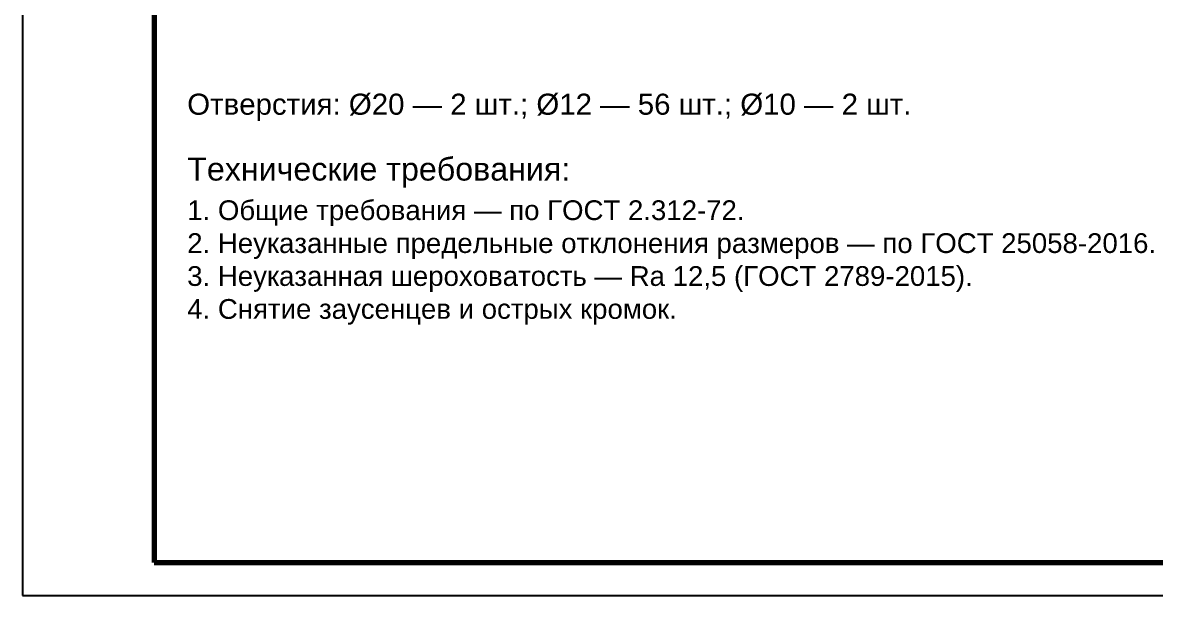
# Model space of a CAD drawing. Header units: millimetres. Extents: x 0 to 420, y 0 to 297.
# Drawn here: x 0 to 172.1, y 0 to 87 of the extents above; entities that cross this region are included whole.
import ezdxf

# ---------------------------------------------------------------- set-up
doc = ezdxf.new("R2010")
doc.units = ezdxf.units.MM
doc.styles.add('GOST', font='Arial')

msp = doc.modelspace()

# ---------------------------------------------------------------- linework, layer by layer
at = {"color": 7, "lineweight": 25}
msp.add_lwpolyline([(0, 0), (420, 0), (420, 297), (0, 297)], close=True, dxfattribs=at)
at = {"color": 7, "lineweight": 70}
msp.add_lwpolyline([(20, 5), (415, 5), (415, 292), (20, 292)], close=True, dxfattribs=at)

# ---------------------------------------------------------------- texts
at = {"color": 6, "style": 'GOST'}
msp.add_text('Отверстия: Ø20 — 2 шт.; Ø12 — 56 шт.; Ø10 — 2 шт.', height=3.2, dxfattribs=at).set_placement((25, 73))
at = {"color": 3, "style": 'GOST'}
for s, height, p in [('Технические требования:', 3.5, (25, 63)), ('1. Общие требования — по ГОСТ 2.312-72.', 3, (25, 57)), ('2. Неуказанные предельные отклонения размеров — по ГОСТ 25058-2016.', 3, (25, 52)), ('3. Неуказанная шероховатость — Ra 12,5 (ГОСТ 2789-2015).', 3, (25, 47)), ('4. Снятие заусенцев и острых кромок.', 3, (25, 42))]:
    msp.add_text(s, height=height, dxfattribs=at).set_placement(p)

doc.saveas('drawing.dxf')
